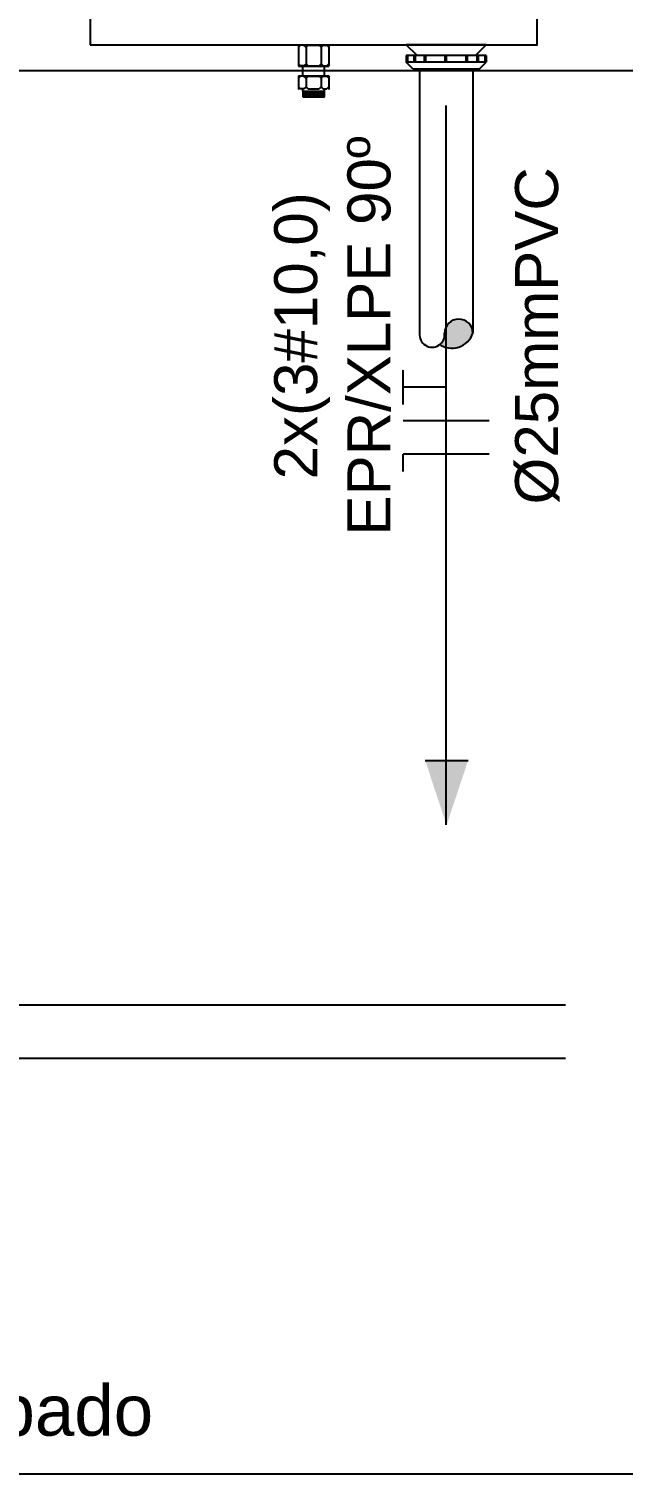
# Model space of a CAD drawing. Header units: inches. Extents: x -3 to 923, y -103 to 154.
# Drawn here: x 260.077 to 260.373, y -89.163 to -88.445 of the extents above; entities that cross this region are included whole.
import ezdxf
from ezdxf.enums import TextEntityAlignment as Align

# ---------------------------------------------------------------- set-up
doc = ezdxf.new("R2010")
doc.units = ezdxf.units.IN
doc.header["$LTSCALE"] = 10
doc.header["$MEASUREMENT"] = 0
doc.linetypes.add('HIDDEN', pattern=[0.375, 0.25, -0.125])
for name, color, linetype in [('Alvenaria', 8, 'Continuous'), ('Cotas', 1, 'Continuous'), ('DI-Textos_do_diagrama', 7, 'Continuous'), ('PARA-RAIOS', 240, 'Continuous'), ('QUADROS', 7, 'Continuous'), ('QUADROS_E_CAIXAS', 240, 'Continuous'), ('TXT', 7, 'Continuous')]:
    doc.layers.add(name, color=color, linetype=linetype)
doc.styles.add('Arial', font='arial.ttf')

msp = doc.modelspace()

# ---------------------------------------------------------------- hatches: boundary and pattern name
at = {"layer": 'Cotas'}
msp.add_hatch(color=2, dxfattribs=at).paths.add_polyline_path([(260.29552, -88.80876), (260.27422, -88.80876), (260.28487, -88.84084)])
at = {"layer": 'QUADROS'}
for points in [[(260.21403, -88.45349), (260.21224, -88.45349), (260.21125, -88.45449), (260.21125, -88.45324), (260.22638, -88.45324), (260.22638, -88.45449), (260.22538, -88.45349), (260.22359, -88.45349), (260.22259, -88.45449), (260.2216, -88.45349), (260.21603, -88.45349), (260.21503, -88.45449)], [(260.21403, -88.45349), (260.21224, -88.45349), (260.21125, -88.45449), (260.21125, -88.45324), (260.22638, -88.45324), (260.22638, -88.45449), (260.22538, -88.45349), (260.22359, -88.45349), (260.22259, -88.45449), (260.2216, -88.45349), (260.21603, -88.45349), (260.21503, -88.45449)], [(260.21125, -88.46391), (260.21125, -88.46266), (260.21224, -88.46365), (260.21403, -88.46365), (260.21503, -88.46266), (260.21603, -88.46365), (260.2216, -88.46365), (260.22259, -88.46266), (260.22359, -88.46365), (260.22538, -88.46365), (260.22638, -88.46266), (260.22638, -88.46391)]]:
    msp.add_hatch(color=7, dxfattribs=at).paths.add_polyline_path(points)
h = msp.add_hatch(color=7, dxfattribs=at)
h.paths.add_polyline_path([(260.21125, -88.47546), (260.21125, -88.47421), (260.21224, -88.47521), (260.21403, -88.47521), (260.21503, -88.47421), (260.21603, -88.47521), (260.2216, -88.47521), (260.22259, -88.47421), (260.22359, -88.47521), (260.22538, -88.47521), (260.22638, -88.47421), (260.22638, -88.47546)])
h.paths.add_polyline_path([(260.22638, -88.46865), (260.22638, -88.4699), (260.22538, -88.46891), (260.22359, -88.46891), (260.22259, -88.4699), (260.2216, -88.46891), (260.21603, -88.46891), (260.21503, -88.4699), (260.21403, -88.46891), (260.21224, -88.46891), (260.21125, -88.4699), (260.21125, -88.46865)])
at = {"layer": 'QUADROS_E_CAIXAS'}
msp.add_hatch(color=7, dxfattribs=at).paths.add_polyline_path([(260.29794, -88.59648, 0.984252), (260.28381, -88.59648, -0.227327), (260.28109, -88.60194, 0.50056)])

# ---------------------------------------------------------------- linework, layer by layer
at = {"layer": 'Alvenaria'}
msp.add_line((261.54448, -89.16324), (257.01546, -89.16324), dxfattribs=at)
at = {"layer": 'Cotas', "color": 2}
for p, q in [((260.2847, -88.84071), (260.2847, -88.4835)), ((260.27422, -88.80876), (260.29552, -88.80876))]:
    msp.add_line(p, q, dxfattribs=at)
at = {"layer": 'PARA-RAIOS', "color": 3}
for p, q in [((260.26334, -88.63197), (260.26334, -88.61483)), ((260.2847, -88.6234), (260.26334, -88.6234))]:
    msp.add_line(p, q, dxfattribs=at)
at = {"layer": 'PARA-RAIOS', "color": 2}
for p, q in [((260.30606, -88.64), (260.26334, -88.64)), ((260.26334, -88.66518), (260.26334, -88.65661)), ((260.30606, -88.65661), (260.26334, -88.65661))]:
    msp.add_line(p, q, dxfattribs=at)
at = {"layer": 'QUADROS', "color": 7}
for p, q in [((260.21125, -88.45324), (260.22638, -88.45324)), ((260.21125, -88.45324), (260.21125, -88.46391)), ((260.21125, -88.45324), (260.22638, -88.45324)), ((260.21125, -88.45449), (260.21224, -88.45349)), ((260.21125, -88.45449), (260.21224, -88.45349)), ((260.21403, -88.45349), (260.21224, -88.45349)), ((260.21403, -88.45349), (260.21224, -88.45349)), ((260.21503, -88.45449), (260.21402, -88.45348)), ((260.21503, -88.45449), (260.21402, -88.45348)), ((260.21503, -88.45449), (260.21604, -88.45348)), ((260.21503, -88.45449), (260.21604, -88.45348)), ((260.21503, -88.45449), (260.21503, -88.46266)), ((260.21603, -88.45349), (260.2216, -88.45349)), ((260.21603, -88.45349), (260.2216, -88.45349)), ((260.22259, -88.45449), (260.22159, -88.45348)), ((260.22259, -88.45449), (260.22159, -88.45348)), ((260.22259, -88.45449), (260.2236, -88.45348)), ((260.22259, -88.45449), (260.2236, -88.45348)), ((260.22259, -88.45449), (260.22259, -88.46266)), ((260.22359, -88.45349), (260.22538, -88.45349)), ((260.22359, -88.45349), (260.22538, -88.45349)), ((260.22638, -88.45449), (260.22538, -88.45349)), ((260.22638, -88.45449), (260.22538, -88.45349)), ((260.22638, -88.45324), (260.22638, -88.46391)), ((260.27019, -88.45858), (260.26485, -88.45324)), ((260.26485, -88.45324), (260.30455, -88.45324)), ((260.30455, -88.45324), (260.26485, -88.45324)), ((260.29921, -88.45858), (260.30455, -88.45324)), ((260.21125, -88.46266), (260.21224, -88.46365)), ((260.21503, -88.46266), (260.21402, -88.46366)), ((260.21503, -88.46266), (260.21604, -88.46366)), ((260.22259, -88.46266), (260.22159, -88.46366)), ((260.22259, -88.46266), (260.2236, -88.46366)), ((260.22638, -88.46266), (260.22538, -88.46365)), ((260.30455, -88.45858), (260.26485, -88.45858)), ((260.26485, -88.45858), (260.26485, -88.46189)), ((260.30455, -88.46189), (260.26485, -88.46189)), ((260.26816, -88.4652), (260.26485, -88.46189)), ((260.26549, -88.45858), (260.26549, -88.46189)), ((260.26861, -88.45858), (260.26861, -88.46189)), ((260.26925, -88.45858), (260.26925, -88.46189)), ((260.27368, -88.45858), (260.27368, -88.46189)), ((260.27432, -88.45858), (260.27432, -88.46189)), ((260.28406, -88.45858), (260.28406, -88.46189)), ((260.2847, -88.45858), (260.2847, -88.46189)), ((260.29444, -88.45858), (260.29444, -88.46189)), ((260.29508, -88.45858), (260.29508, -88.46189)), ((260.29991, -88.45858), (260.29991, -88.46189)), ((260.30055, -88.45858), (260.30055, -88.46189)), ((260.30124, -88.4652), (260.30455, -88.46189)), ((260.30391, -88.45858), (260.30391, -88.46189)), ((260.30455, -88.45858), (260.30455, -88.46189)), ((260.21125, -88.46391), (260.22638, -88.46391)), ((260.21125, -88.46865), (260.22638, -88.46865)), ((260.21125, -88.46865), (260.21125, -88.47546)), ((260.21125, -88.4699), (260.21224, -88.46891)), ((260.21403, -88.46365), (260.21224, -88.46365)), ((260.21403, -88.46891), (260.21224, -88.46891)), ((260.21341, -88.46865), (260.21341, -88.46365)), ((260.21503, -88.4699), (260.21402, -88.46889)), ((260.21503, -88.4699), (260.21604, -88.46889)), ((260.21503, -88.4699), (260.21503, -88.47421)), ((260.21603, -88.46365), (260.2216, -88.46365)), ((260.21603, -88.46891), (260.2216, -88.46891)), ((260.22259, -88.4699), (260.22159, -88.46889)), ((260.22259, -88.4699), (260.2236, -88.46889)), ((260.22259, -88.4699), (260.22259, -88.47421)), ((260.22359, -88.46365), (260.22538, -88.46365)), ((260.22359, -88.46891), (260.22538, -88.46891)), ((260.22421, -88.46865), (260.22421, -88.46391)), ((260.22638, -88.4699), (260.22538, -88.46891)), ((260.22638, -88.46865), (260.22638, -88.47546)), ((260.26816, -88.4652), (260.30124, -88.4652)), ((260.21125, -88.47421), (260.21224, -88.47521)), ((260.21403, -88.47521), (260.21224, -88.47521)), ((260.21341, -88.47622), (260.21341, -88.47521)), ((260.21341, -88.47622), (260.21355, -88.47633)), ((260.21341, -88.47622), (260.22421, -88.47622)), ((260.21355, -88.47634), (260.21342, -88.47644)), ((260.21342, -88.47646), (260.21355, -88.47656)), ((260.21355, -88.47658), (260.21342, -88.47668)), ((260.21342, -88.47669), (260.21355, -88.47679)), ((260.21355, -88.47681), (260.21342, -88.47691)), ((260.21342, -88.47692), (260.21355, -88.47703)), ((260.21355, -88.47704), (260.21342, -88.47714)), ((260.21342, -88.47716), (260.21355, -88.47726)), ((260.22408, -88.47657), (260.21343, -88.47645)), ((260.22408, -88.4768), (260.21343, -88.47668)), ((260.22408, -88.47703), (260.21343, -88.47692)), ((260.22408, -88.47727), (260.21343, -88.47715)), ((260.21354, -88.47633), (260.2242, -88.47645)), ((260.21354, -88.47657), (260.2242, -88.47668)), ((260.21354, -88.4768), (260.2242, -88.47692)), ((260.21354, -88.47703), (260.2242, -88.47715)), ((260.21503, -88.47421), (260.21402, -88.47522)), ((260.21503, -88.47421), (260.21604, -88.47522)), ((260.21603, -88.47521), (260.2216, -88.47521)), ((260.22259, -88.47421), (260.22159, -88.47522)), ((260.22259, -88.47421), (260.2236, -88.47522)), ((260.22359, -88.47521), (260.22538, -88.47521)), ((260.22421, -88.47622), (260.22407, -88.47633)), ((260.22407, -88.47634), (260.2242, -88.47644)), ((260.2242, -88.47646), (260.22407, -88.47656)), ((260.22407, -88.47658), (260.2242, -88.47668)), ((260.2242, -88.47669), (260.22407, -88.47679)), ((260.22407, -88.47681), (260.2242, -88.47691)), ((260.2242, -88.47692), (260.22407, -88.47703)), ((260.22407, -88.47704), (260.2242, -88.47714)), ((260.2242, -88.47716), (260.22407, -88.47726)), ((260.22421, -88.47622), (260.22421, -88.47521)), ((260.22638, -88.47421), (260.22538, -88.47521)), ((260.21355, -88.47914), (260.21341, -88.47925)), ((260.21355, -88.47727), (260.21342, -88.47737)), ((260.21342, -88.47739), (260.21355, -88.47749)), ((260.21355, -88.47751), (260.21342, -88.47761)), ((260.21342, -88.47762), (260.21355, -88.47772)), ((260.21355, -88.47774), (260.21342, -88.47784)), ((260.21342, -88.47786), (260.21355, -88.47796)), ((260.21355, -88.47797), (260.21342, -88.47807)), ((260.21342, -88.47809), (260.21355, -88.47819)), ((260.21355, -88.47821), (260.21342, -88.47831)), ((260.21342, -88.47832), (260.21355, -88.47842)), ((260.21355, -88.47844), (260.21342, -88.47854)), ((260.21342, -88.47856), (260.21355, -88.47866)), ((260.21355, -88.47867), (260.21342, -88.47877)), ((260.21342, -88.47879), (260.21355, -88.47889)), ((260.21355, -88.4789), (260.21342, -88.47901)), ((260.21342, -88.47902), (260.21355, -88.47912)), ((260.22408, -88.4775), (260.21343, -88.47738)), ((260.22408, -88.47773), (260.21343, -88.47762)), ((260.22408, -88.47797), (260.21343, -88.47785)), ((260.22408, -88.4782), (260.21343, -88.47808)), ((260.22408, -88.47843), (260.21343, -88.47831)), ((260.22408, -88.47866), (260.21343, -88.47855)), ((260.22408, -88.4789), (260.21343, -88.47878)), ((260.22408, -88.47913), (260.21343, -88.47901)), ((260.21354, -88.47727), (260.2242, -88.47738)), ((260.21354, -88.4775), (260.2242, -88.47762)), ((260.21354, -88.47773), (260.2242, -88.47785)), ((260.21354, -88.47797), (260.2242, -88.47808)), ((260.21354, -88.4782), (260.2242, -88.47831)), ((260.21354, -88.47843), (260.2242, -88.47855)), ((260.21354, -88.47866), (260.2242, -88.47878)), ((260.21354, -88.4789), (260.2242, -88.47901)), ((260.21354, -88.47913), (260.22421, -88.47925)), ((260.22407, -88.47727), (260.2242, -88.47737)), ((260.2242, -88.47739), (260.22407, -88.47749)), ((260.22407, -88.47751), (260.2242, -88.47761)), ((260.2242, -88.47762), (260.22407, -88.47772)), ((260.22407, -88.47774), (260.2242, -88.47784)), ((260.2242, -88.47786), (260.22407, -88.47796)), ((260.22407, -88.47797), (260.2242, -88.47807)), ((260.2242, -88.47809), (260.22407, -88.47819)), ((260.22407, -88.47821), (260.2242, -88.47831)), ((260.2242, -88.47832), (260.22407, -88.47842)), ((260.22407, -88.47844), (260.2242, -88.47854)), ((260.2242, -88.47856), (260.22407, -88.47866)), ((260.22407, -88.47867), (260.2242, -88.47877)), ((260.2242, -88.47879), (260.22407, -88.47889)), ((260.22407, -88.4789), (260.2242, -88.47901)), ((260.2242, -88.47902), (260.22407, -88.47912)), ((260.22407, -88.47914), (260.22421, -88.47925))]:
    msp.add_line(p, q, dxfattribs=at)
msp.add_lwpolyline([(260.10786, -88.45324), (260.32977, -88.45324), (260.32977, -88.17081), (260.10786, -88.17081)], close=True, dxfattribs=at)
for centre, start, end in [((260.21343, -88.47645), 127.97542, 232.02458), ((260.21343, -88.47668), 127.97542, 232.02458), ((260.21343, -88.47692), 127.97542, 232.02458), ((260.21343, -88.47715), 127.97542, 232.02458), ((260.21354, -88.47633), 307.97542, 52.02458), ((260.21354, -88.47657), 307.97542, 52.02458), ((260.21354, -88.4768), 307.97542, 52.02458), ((260.21354, -88.47703), 307.97542, 52.02458), ((260.22408, -88.47633), 127.97542, 232.02458), ((260.22408, -88.47657), 127.97542, 232.02458), ((260.22408, -88.4768), 127.97542, 232.02458), ((260.22408, -88.47703), 127.97542, 232.02458), ((260.2242, -88.47645), 307.97542, 52.02458), ((260.2242, -88.47668), 307.97542, 52.02458), ((260.2242, -88.47692), 307.97542, 52.02458), ((260.2242, -88.47715), 307.97542, 52.02458), ((260.21343, -88.47738), 127.97542, 232.02458), ((260.21343, -88.47762), 127.97542, 232.02458), ((260.21343, -88.47785), 127.97542, 232.02458), ((260.21343, -88.47808), 127.97542, 232.02458), ((260.21343, -88.47831), 127.97542, 232.02458), ((260.21343, -88.47855), 127.97542, 232.02458), ((260.21343, -88.47878), 127.97542, 232.02458), ((260.21343, -88.47901), 127.97542, 232.02458), ((260.21354, -88.47727), 307.97542, 52.02458), ((260.21354, -88.4775), 307.97542, 52.02458), ((260.21354, -88.47773), 307.97542, 52.02458), ((260.21354, -88.47797), 307.97542, 52.02458), ((260.21354, -88.4782), 307.97542, 52.02458), ((260.21354, -88.47843), 307.97542, 52.02458), ((260.21354, -88.47866), 307.97542, 52.02458), ((260.21354, -88.4789), 307.97542, 52.02458), ((260.21354, -88.47913), 307.97542, 52.02458), ((260.22408, -88.47727), 127.97542, 232.02458), ((260.22408, -88.4775), 127.97542, 232.02458), ((260.22408, -88.47773), 127.97542, 232.02458), ((260.22408, -88.47797), 127.97542, 232.02458), ((260.22408, -88.4782), 127.97542, 232.02458), ((260.22408, -88.47843), 127.97542, 232.02458), ((260.22408, -88.47866), 127.97542, 232.02458), ((260.22408, -88.4789), 127.97542, 232.02458), ((260.22408, -88.47913), 127.97542, 232.02458), ((260.2242, -88.47738), 307.97542, 52.02458), ((260.2242, -88.47762), 307.97542, 52.02458), ((260.2242, -88.47785), 307.97542, 52.02458), ((260.2242, -88.47808), 307.97542, 52.02458), ((260.2242, -88.47831), 307.97542, 52.02458), ((260.2242, -88.47855), 307.97542, 52.02458), ((260.2242, -88.47878), 307.97542, 52.02458), ((260.2242, -88.47901), 307.97542, 52.02458)]:
    msp.add_arc(centre, 0.0000101, start, end, dxfattribs=at)
at = {"layer": 'QUADROS_E_CAIXAS', "color": 7, "linetype": 'HIDDEN'}
for p, q in [((260.27147, -88.4652), (260.27147, -88.59634)), ((260.29793, -88.4652), (260.29793, -88.59634)), ((257.84395, -88.93017), (260.57987, -88.93017)), ((257.84395, -88.95664), (260.57987, -88.95664))]:
    msp.add_line(p, q, dxfattribs=at)
at = {"layer": 'QUADROS_E_CAIXAS', "color": 7}
for centre, radius, start, end in [((260.29088, -88.59659), 0.00706, 0.90944, 179.09056), ((260.27764, -88.59727), 0.00622, 172.71063, 7.28937), ((260.28747, -88.5929), 0.01106, 234.78402, 341.14682)]:
    msp.add_arc(centre, radius, start, end, dxfattribs=at)
at = {"layer": 'TXT', "color": 3, "linetype": 'HIDDEN', "ltscale": 10}
msp.add_lwpolyline([(260.55368, -88.46628), (257.96623, -88.46628, -0.414214), (257.91579, -88.41584), (257.91579, -88.40167)], format="xyb", dxfattribs=at)

# ---------------------------------------------------------------- texts
at = {"layer": 'DI-Textos_do_diagrama', "linetype": 'Continuous', "style": 'Arial'}
for s, height, p in [('EPR/XLPE 90º', 0.0213642, (260.26336, -88.59783)), ('%%C25mmPVC', 0.021364, (260.34665, -88.59783)), ('2x(3#10,0)', 0.021364, (260.227, -88.59783))]:
    msp.add_text(s, height=height, rotation=90, dxfattribs=at).set_placement(p, align=Align.BOTTOM_CENTER)
at = {"layer": 'QUADROS_E_CAIXAS', "insert": (260.13911, -89.13174), "char_height": 0.0252174, "attachment_point": 6, "style": 'Arial'}
msp.add_mtext('\\A1;\\C7;Piso acabado', dxfattribs=at)

doc.saveas('drawing.dxf')
